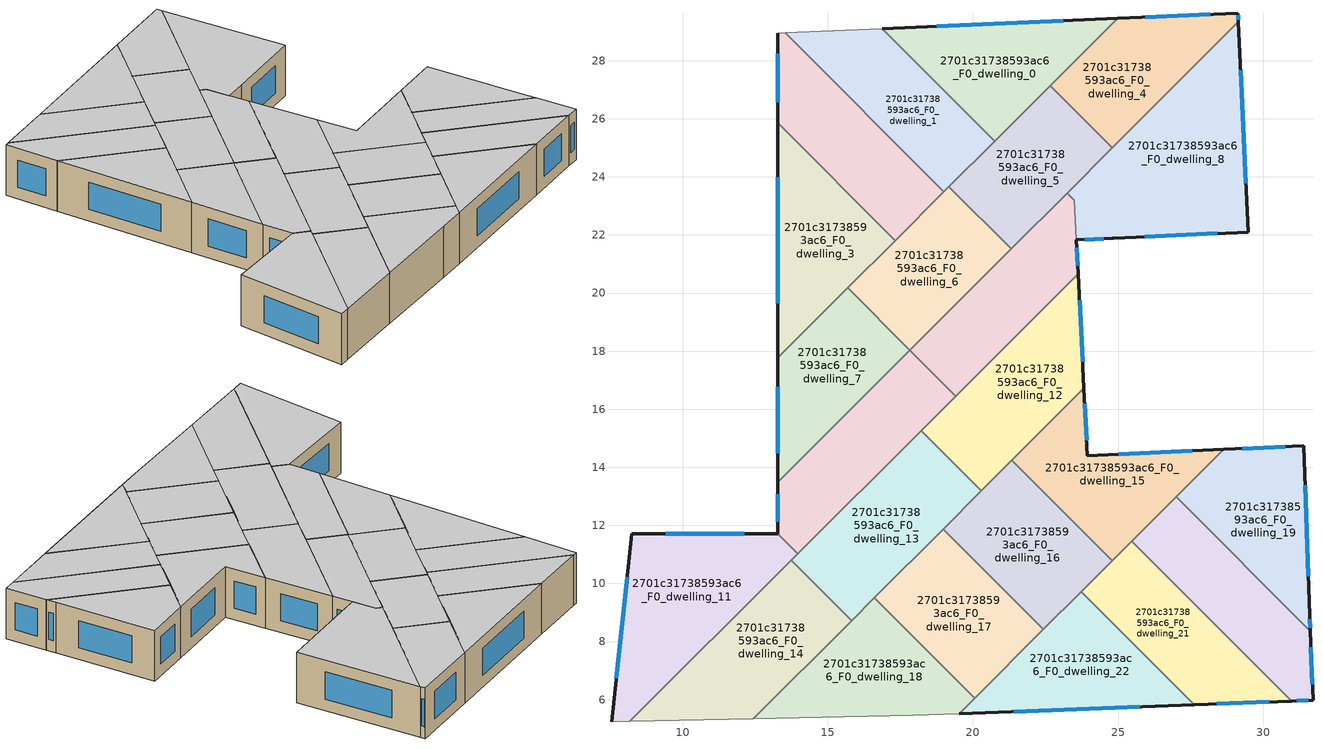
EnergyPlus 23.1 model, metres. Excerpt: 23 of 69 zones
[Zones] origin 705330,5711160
2701c31738593ac6_F0_dwelling_0
 floor ground (EU_floor_Construction): 24.98,29.46 20.75,25.24 16.88,29.11 z0
 wall outside (EU_wall_Construction): 24.98,29.46 16.88,29.11 z0:3
 wall to 2701c31738593ac6_F0_dwelling_1 (EU_wall_Construction): 16.88,29.11 20.75,25.24 z0:3
 wall to 2701c31738593ac6_F0_dwelling_4 (EU_wall_Construction): 22.66,27.14 24.98,29.46 z0:3
 wall to 2701c31738593ac6_F0_dwelling_5 (EU_wall_Construction): 20.75,25.24 22.66,27.14 z0:3
 window (EU_Window_Construction): 23.11,29.38 18.76,29.19 z0.69:2.31
 ceiling to 2701c31738593ac6_F1_dwelling_0 (EU_floor_Construction): 24.98,29.46 16.88,29.11 20.75,25.24 z3
2701c31738593ac6_F0_dwelling_1
 floor ground (EU_floor_Construction): 16.88,29.11 20.75,25.24 19,23.49 13.53,28.96 z0
 wall to 2701c31738593ac6_F0_dwelling_2 (EU_wall_Construction): 13.53,28.96 19,23.49 z0:3
 wall adiabatic (EU_wall_Construction): 16.88,29.11 13.53,28.96 z0:3
 wall to 2701c31738593ac6_F0_dwelling_5 (EU_wall_Construction): 19.17,23.66 20.75,25.24 z0:3
 wall to 2701c31738593ac6_F0_dwelling_6 (EU_wall_Construction): 19,23.49 19.17,23.66 z0:3
 ceiling to 2701c31738593ac6_F1_dwelling_1 (EU_floor_Construction): 20.75,25.24 16.88,29.11 13.53,28.96 19,23.49 z3
2701c31738593ac6_F0_dwelling_10
 floor ground (EU_floor_Construction): 17.82,18.03 19.4,16.45 13.96,11.02 13.28,11.7 13.28,13.49 z0
 wall outside (EU_wall_Construction): 13.28,13.49 13.28,11.7 z0:3
 wall to 2701c31738593ac6_F0_dwelling_9 (EU_wall_Construction): 19.4,16.45 17.82,18.03 z0:3
 wall to 2701c31738593ac6_F0_dwelling_11 (EU_wall_Construction): 13.28,11.7 13.96,11.02 z0:3
 wall to 2701c31738593ac6_F0_dwelling_7 (EU_wall_Construction): 17.82,18.03 13.28,13.49 z0:3
 wall to 2701c31738593ac6_F0_dwelling_13 (EU_wall_Construction): 13.96,11.02 18.22,15.27 z0:3
 wall to 2701c31738593ac6_F0_dwelling_12 (EU_wall_Construction): 18.22,15.27 19.4,16.45 z0:3
 window (EU_Window_Construction): 13.28,13.08 13.28,12.12 z0.69:2.31
 ceiling to 2701c31738593ac6_F1_dwelling_10 (EU_floor_Construction): 19.4,16.45 17.82,18.03 13.28,13.49 13.28,11.7 13.96,11.02 z3
2701c31738593ac6_F0_dwelling_11
 floor ground (EU_floor_Construction): 13.28,11.7 13.96,11.02 8.19,5.25 7.55,5.24 8.26,11.71 z0
 wall outside (EU_wall_Construction): 13.28,11.7 8.26,11.71 7.55,5.24 z0:3
 wall adiabatic (EU_wall_Construction): 7.55,5.24 8.19,5.25 z0:3
 wall to 2701c31738593ac6_F0_dwelling_14 (EU_wall_Construction): 8.19,5.25 13.74,10.8 z0:3
 wall to 2701c31738593ac6_F0_dwelling_13 (EU_wall_Construction): 13.74,10.8 13.96,11.02 z0:3
 window (EU_Window_Construction): 8.09,10.21 7.72,6.73 / 12.12,11.71 9.42,11.71 z0.69:2.31
 ceiling to 2701c31738593ac6_F1_dwelling_11 (EU_floor_Construction): 8.19,5.25 13.96,11.02 13.28,11.7 8.26,11.71 7.55,5.24 z3
2701c31738593ac6_F0_dwelling_12
 floor ground (EU_floor_Construction): 23.62,20.67 23.82,16.72 20.29,13.19 18.21,15.27 z0
 wall outside (EU_wall_Construction): 23.82,16.72 23.62,20.67 z0:3
 wall to 2701c31738593ac6_F0_dwelling_13 (EU_wall_Construction): 18.21,15.27 20.29,13.19 z0:3
 wall to 2701c31738593ac6_F0_dwelling_15 (EU_wall_Construction): 21.34,14.24 23.82,16.72 z0:3
 wall to 2701c31738593ac6_F0_dwelling_9 (EU_wall_Construction): 23.62,20.67 19.4,16.45 z0:3
 wall to 2701c31738593ac6_F0_dwelling_16 (EU_wall_Construction): 20.29,13.19 21.34,14.24 z0:3
 window (EU_Window_Construction): 23.78,17.64 23.67,19.76 z0.69:2.31
 ceiling to 2701c31738593ac6_F1_dwelling_12 (EU_floor_Construction): 23.82,16.72 23.62,20.67 18.21,15.27 20.29,13.19 z3
2701c31738593ac6_F0_dwelling_13
 floor ground (EU_floor_Construction): 18.21,15.27 20.29,13.19 15.82,8.72 13.74,10.8 z0
 wall to 2701c31738593ac6_F0_dwelling_14 (EU_wall_Construction): 13.74,10.8 15.82,8.72 z0:3
 wall to 2701c31738593ac6_F0_dwelling_17 (EU_wall_Construction): 16.61,9.51 18.97,11.88 z0:3
 wall to 2701c31738593ac6_F0_dwelling_16 (EU_wall_Construction): 18.97,11.88 20.29,13.19 z0:3
 wall to 2701c31738593ac6_F0_dwelling_18 (EU_wall_Construction): 15.82,8.72 16.61,9.51 z0:3
 ceiling to 2701c31738593ac6_F1_dwelling_13 (EU_floor_Construction): 20.29,13.19 18.21,15.27 13.74,10.8 15.82,8.72 z3
2701c31738593ac6_F0_dwelling_14
 floor ground (EU_floor_Construction): 13.74,10.8 15.82,8.72 12.43,5.34 8.19,5.25 z0
 wall adiabatic (EU_wall_Construction): 8.19,5.25 12.43,5.34 z0:3
 wall to 2701c31738593ac6_F0_dwelling_18 (EU_wall_Construction): 12.43,5.34 15.82,8.72 z0:3
 ceiling to 2701c31738593ac6_F1_dwelling_14 (EU_floor_Construction): 12.43,5.34 15.82,8.72 13.74,10.8 8.19,5.25 z3
2701c31738593ac6_F0_dwelling_15
 floor ground (EU_floor_Construction): 28.63,14.61 24.8,10.78 21.34,14.24 23.82,16.72 23.94,14.4 z0
 wall outside (EU_wall_Construction): 28.63,14.61 23.94,14.4 23.82,16.72 z0:3
 wall to 2701c31738593ac6_F0_dwelling_16 (EU_wall_Construction): 21.34,14.24 24.8,10.78 z0:3
 wall to 2701c31738593ac6_F0_dwelling_19 (EU_wall_Construction): 27,12.99 28.63,14.61 z0:3
 wall to 2701c31738593ac6_F0_dwelling_20 (EU_wall_Construction): 25.47,11.46 27,12.99 z0:3
 wall to 2701c31738593ac6_F0_dwelling_21 (EU_wall_Construction): 24.8,10.78 25.47,11.46 z0:3
 window (EU_Window_Construction): 23.91,14.93 23.85,16.18 / 27.54,14.56 25.03,14.45 z0.69:2.31
 ceiling to 2701c31738593ac6_F1_dwelling_15 (EU_floor_Construction): 28.63,14.61 23.94,14.4 23.82,16.72 21.34,14.24 24.8,10.78 z3
2701c31738593ac6_F0_dwelling_16
 floor ground (EU_floor_Construction): 21.34,14.24 24.8,10.78 22.43,8.42 18.97,11.88 z0
 wall to 2701c31738593ac6_F0_dwelling_17 (EU_wall_Construction): 18.97,11.88 22.43,8.42 z0:3
 wall to 2701c31738593ac6_F0_dwelling_22 (EU_wall_Construction): 22.43,8.42 23.73,9.72 z0:3
 wall to 2701c31738593ac6_F0_dwelling_21 (EU_wall_Construction): 23.73,9.72 24.8,10.78 z0:3
 ceiling to 2701c31738593ac6_F1_dwelling_16 (EU_floor_Construction): 24.8,10.78 21.34,14.24 18.97,11.88 22.43,8.42 z3
2701c31738593ac6_F0_dwelling_17
 floor ground (EU_floor_Construction): 18.97,11.88 22.43,8.42 20.06,6.05 16.61,9.51 z0
 wall to 2701c31738593ac6_F0_dwelling_18 (EU_wall_Construction): 16.61,9.51 20.06,6.05 z0:3
 wall to 2701c31738593ac6_F0_dwelling_22 (EU_wall_Construction): 20.06,6.05 22.43,8.42 z0:3
 ceiling to 2701c31738593ac6_F1_dwelling_17 (EU_floor_Construction): 22.43,8.42 18.97,11.88 16.61,9.51 20.06,6.05 z3
2701c31738593ac6_F0_dwelling_18
 floor ground (EU_floor_Construction): 16.61,9.51 20.06,6.05 19.52,5.52 17.93,5.46 12.43,5.34 z0
 wall adiabatic (EU_wall_Construction): 12.43,5.34 17.93,5.46 19.52,5.52 z0:3
 wall to 2701c31738593ac6_F0_dwelling_22 (EU_wall_Construction): 19.52,5.52 20.06,6.05 z0:3
 ceiling to 2701c31738593ac6_F1_dwelling_18 (EU_floor_Construction): 19.52,5.52 20.06,6.05 16.61,9.51 12.43,5.34 17.93,5.46 z3
2701c31738593ac6_F0_dwelling_19
 floor ground (EU_floor_Construction): 31.39,14.74 31.6,8.89 31.62,8.36 27,12.99 28.63,14.61 z0
 wall outside (EU_wall_Construction): 31.62,8.36 31.6,8.89 31.39,14.74 28.63,14.61 z0:3
 wall to 2701c31738593ac6_F0_dwelling_20 (EU_wall_Construction): 27,12.99 31.62,8.36 z0:3
 window (EU_Window_Construction): 30.75,14.71 29.27,14.64 / 31.55,10.25 31.44,13.39 / 31.61,8.48 31.6,8.77 z0.69:2.31
 ceiling to 2701c31738593ac6_F1_dwelling_19 (EU_floor_Construction): 31.62,8.36 31.6,8.89 31.39,14.74 28.63,14.61 27,12.99 z3
2701c31738593ac6_F0_dwelling_2
 floor ground (EU_floor_Construction): 13.53,28.96 19,23.49 17.32,21.81 13.28,25.86 13.28,28.95 z0
 wall outside (EU_wall_Construction): 13.28,28.95 13.28,25.86 z0:3
 wall to 2701c31738593ac6_F0_dwelling_3 (EU_wall_Construction): 13.28,25.86 17.32,21.81 z0:3
 wall adiabatic (EU_wall_Construction): 13.53,28.96 13.28,28.95 z0:3
 wall to 2701c31738593ac6_F0_dwelling_6 (EU_wall_Construction): 17.32,21.81 19,23.49 z0:3
 window (EU_Window_Construction): 13.28,28.24 13.28,26.57 z0.69:2.31
 ceiling to 2701c31738593ac6_F1_dwelling_2 (EU_floor_Construction): 19,23.49 13.53,28.96 13.28,28.95 13.28,25.86 17.32,21.81 z3
2701c31738593ac6_F0_dwelling_20
 floor ground (EU_floor_Construction): 31.62,8.36 31.71,5.98 30.97,5.95 25.47,11.46 27,12.99 z0
 wall outside (EU_wall_Construction): 30.97,5.95 31.71,5.98 31.62,8.36 z0:3
 wall to 2701c31738593ac6_F0_dwelling_21 (EU_wall_Construction): 25.47,11.46 30.97,5.95 z0:3
 window (EU_Window_Construction): 31.69,6.53 31.64,7.81 / 31.14,5.96 31.54,5.97 z0.69:2.31
 ceiling to 2701c31738593ac6_F1_dwelling_20 (EU_floor_Construction): 31.71,5.98 31.62,8.36 27,12.99 25.47,11.46 30.97,5.95 z3
2701c31738593ac6_F0_dwelling_21
 floor ground (EU_floor_Construction): 25.47,11.46 30.97,5.95 27.62,5.82 23.73,9.72 z0
 wall outside (EU_wall_Construction): 27.62,5.82 30.97,5.95 z0:3
 wall to 2701c31738593ac6_F0_dwelling_22 (EU_wall_Construction): 23.73,9.72 27.62,5.82 z0:3
 window (EU_Window_Construction): 28.39,5.85 30.19,5.92 z0.69:2.31
 ceiling to 2701c31738593ac6_F1_dwelling_21 (EU_floor_Construction): 30.97,5.95 25.47,11.46 23.73,9.72 27.62,5.82 z3
2701c31738593ac6_F0_dwelling_22
 floor ground (EU_floor_Construction): 23.73,9.72 27.62,5.82 19.52,5.52 z0
 wall outside (EU_wall_Construction): 19.52,5.52 27.62,5.82 z0:3
 window (EU_Window_Construction): 21.4,5.59 25.74,5.75 z0.69:2.31
 ceiling to 2701c31738593ac6_F1_dwelling_22 (EU_floor_Construction): 27.62,5.82 23.73,9.72 19.52,5.52 z3
2701c31738593ac6_F0_dwelling_3
 floor ground (EU_floor_Construction): 13.28,25.86 17.32,21.81 13.28,17.77 z0
 wall outside (EU_wall_Construction): 13.28,25.86 13.28,17.77 z0:3
 wall to 2701c31738593ac6_F0_dwelling_7 (EU_wall_Construction): 13.28,17.77 15.69,20.18 z0:3
 wall to 2701c31738593ac6_F0_dwelling_6 (EU_wall_Construction): 15.69,20.18 17.32,21.81 z0:3
 window (EU_Window_Construction): 13.28,23.99 13.28,19.64 z0.69:2.31
 ceiling to 2701c31738593ac6_F1_dwelling_3 (EU_floor_Construction): 17.32,21.81 13.28,25.86 13.28,17.77 z3
2701c31738593ac6_F0_dwelling_4
 floor ground (EU_floor_Construction): 29.13,29.64 29.14,29.34 24.79,25 22.66,27.14 24.98,29.46 z0
 wall outside (EU_wall_Construction): 29.14,29.34 29.13,29.64 24.98,29.46 z0:3
 wall to 2701c31738593ac6_F0_dwelling_5 (EU_wall_Construction): 22.66,27.14 24.79,25 z0:3
 wall to 2701c31738593ac6_F0_dwelling_8 (EU_wall_Construction): 24.79,25 29.14,29.34 z0:3
 window (EU_Window_Construction): 28.17,29.6 25.94,29.5 / 29.14,29.41 29.13,29.57 z0.69:2.31
 ceiling to 2701c31738593ac6_F1_dwelling_4 (EU_floor_Construction): 29.14,29.34 29.13,29.64 24.98,29.46 22.66,27.14 24.79,25 z3
2701c31738593ac6_F0_dwelling_5
 floor ground (EU_floor_Construction): 22.66,27.14 24.79,25 21.31,21.52 19.17,23.66 z0
 wall to 2701c31738593ac6_F0_dwelling_6 (EU_wall_Construction): 19.17,23.66 21.31,21.52 z0:3
 wall to 2701c31738593ac6_F0_dwelling_9 (EU_wall_Construction): 21.31,21.52 23.24,23.44 z0:3
 wall to 2701c31738593ac6_F0_dwelling_8 (EU_wall_Construction): 23.24,23.44 24.79,25 z0:3
 ceiling to 2701c31738593ac6_F1_dwelling_5 (EU_floor_Construction): 24.79,25 22.66,27.14 19.17,23.66 21.31,21.52 z3
2701c31738593ac6_F0_dwelling_6
 floor ground (EU_floor_Construction): 19.17,23.66 21.31,21.52 17.83,18.04 15.69,20.18 z0
 wall to 2701c31738593ac6_F0_dwelling_7 (EU_wall_Construction): 15.69,20.18 17.83,18.04 z0:3
 wall to 2701c31738593ac6_F0_dwelling_9 (EU_wall_Construction): 17.83,18.04 21.31,21.52 z0:3
 ceiling to 2701c31738593ac6_F1_dwelling_6 (EU_floor_Construction): 21.31,21.52 19.17,23.66 15.69,20.18 17.83,18.04 z3
2701c31738593ac6_F0_dwelling_7
 floor ground (EU_floor_Construction): 15.69,20.18 17.83,18.04 13.28,13.49 13.28,17.77 z0
 wall outside (EU_wall_Construction): 13.28,17.77 13.28,13.49 z0:3
 wall to 2701c31738593ac6_F0_dwelling_9 (EU_wall_Construction): 17.82,18.03 17.83,18.04 z0:3
 window (EU_Window_Construction): 13.28,16.78 13.28,14.48 z0.69:2.31
 ceiling to 2701c31738593ac6_F1_dwelling_7 (EU_floor_Construction): 17.83,18.04 15.69,20.18 13.28,17.77 13.28,13.49 z3
2701c31738593ac6_F0_dwelling_8
 floor ground (EU_floor_Construction): 29.14,29.34 29.48,22.1 24.84,21.89 24.8,21.89 23.56,21.83 23.5,23.19 23.24,23.44 z0
 wall outside (EU_wall_Construction): 23.56,21.83 24.8,21.89 24.84,21.89 29.48,22.1 29.14,29.34 z0:3
 wall to 2701c31738593ac6_F0_dwelling_9 (EU_wall_Construction): 23.24,23.44 23.5,23.19 23.56,21.83 z0:3
 window (EU_Window_Construction): 29.4,23.78 29.22,27.66 / 25.92,21.94 28.41,22.05 / 23.85,21.84 24.51,21.87 z0.69:2.31
 ceiling to 2701c31738593ac6_F1_dwelling_8 (EU_floor_Construction): 29.48,22.1 29.14,29.34 23.24,23.44 23.5,23.19 23.56,21.83 24.8,21.89 24.84,21.89 z3
2701c31738593ac6_F0_dwelling_9
 floor ground (EU_floor_Construction): 23.5,23.19 23.62,20.67 19.4,16.45 17.82,18.03 23.24,23.44 z0
 wall outside (EU_wall_Construction): 23.62,20.67 23.57,21.83 z0:3
 window (EU_Window_Construction): 23.61,20.94 23.58,21.56 z0.69:2.31
 ceiling to 2701c31738593ac6_F1_dwelling_9 (EU_floor_Construction): 23.62,20.67 23.5,23.19 23.24,23.44 17.82,18.03 19.4,16.45 z3
[Building]
EU S2 Campaign: North Axis=0; Terrain=City; Solar Distribution=FullExterior
[Site:Location]
London: Latitude=51.5; Longitude=-0.5; Time Zone=0; Elevation=25
[SizingPeriod:WeatherFileDays]
AnnualSizingPeriod: Begin Month=1; Begin Day of Month=1; End Month=12; End Day of Month=31; Day of Week for Start Day=Monday; Use Weather File Daylight Saving Period=No; Use Weather File Rain and Snow Indicators=No
[MATERIAL]
EU_InternalMass_Material: Roughness=MediumRough; Thickness=0.1; Conductivity=1; Density=1800; Specific Heat=900; Thermal Absorptance=0.9; Solar Absorptance=0.7; Visible Absorptance=0.7
[MATERIAL:NOMASS] Roughness=MediumRough; Thermal Absorptance=0.9; Solar Absorptance=0.7; Visible Absorptance=0.7
Name | Thermal Resistance
EU_wall_NoMass | 0.635353
EU_floor_NoMass | 1.96382
[WINDOWMATERIAL:SIMPLEGLAZINGSYSTEM]
EU_Window_SimpleGlazing: UFactor=2.96269; Solar Heat Gain Coefficient=0.76; Visible Transmittance=0.76
[CONSTRUCTION]
EU_wall_Construction: EU_wall_NoMass
EU_floor_Construction: EU_floor_NoMass
EU_InternalMass_Construction: EU_InternalMass_Material
EU_Window_Construction: EU_Window_SimpleGlazing
[ZONE] Type=1; Multiplier=1; Ceiling Height=autocalculate; Floor Area=autocalculate; Part of Total Floor Area=Yes
Name | Volume
2701c31738593ac6_F0_dwelling_0 | 49.0708
2701c31738593ac6_F0_dwelling_1 | 49.0811
2701c31738593ac6_F0_dwelling_10 | 49.0723
2701c31738593ac6_F0_dwelling_11 | 66.7222
2701c31738593ac6_F0_dwelling_12 | 55.6655
2701c31738593ac6_F0_dwelling_13 | 55.6626
2701c31738593ac6_F0_dwelling_14 | 55.6619
2701c31738593ac6_F0_dwelling_15 | 49.0605
2701c31738593ac6_F0_dwelling_16 | 49.0649
2701c31738593ac6_F0_dwelling_17; 2701c31738593ac6_F0_dwelling_18 | 49.0547
2701c31738593ac6_F0_dwelling_19 | 49.0833
2701c31738593ac6_F0_dwelling_2 | 49.0759
2701c31738593ac6_F0_dwelling_20 | 49.0752
2701c31738593ac6_F0_dwelling_21 | 49.0715
2701c31738593ac6_F0_dwelling_22 | 49.0737
2701c31738593ac6_F0_dwelling_3 | 49.0745
2701c31738593ac6_F0_dwelling_4 | 44.6689
2701c31738593ac6_F0_dwelling_5; 2701c31738593ac6_F0_dwelling_7 | 44.6726
2701c31738593ac6_F0_dwelling_6 | 44.6719
2701c31738593ac6_F0_dwelling_8 | 81.0154
2701c31738593ac6_F0_dwelling_9 | 46.5659
[INTERNALMASS] Construction=EU_InternalMass_Construction
Name | Zone or ZoneList | Surface Area
2701c31738593ac6_F0_dwelling_0_EU_InternalMass | 2701c31738593ac6_F0_dwelling_0 | 16.3571
2701c31738593ac6_F0_dwelling_1_EU_InternalMass | 2701c31738593ac6_F0_dwelling_1 | 16.3605
2701c31738593ac6_F0_dwelling_2_EU_InternalMass | 2701c31738593ac6_F0_dwelling_2 | 16.3587
2701c31738593ac6_F0_dwelling_3_EU_InternalMass | 2701c31738593ac6_F0_dwelling_3 | 16.358
2701c31738593ac6_F0_dwelling_4_EU_InternalMass | 2701c31738593ac6_F0_dwelling_4 | 14.8899
2701c31738593ac6_F0_dwelling_5_EU_InternalMass | 2701c31738593ac6_F0_dwelling_5 | 14.8909
2701c31738593ac6_F0_dwelling_6_EU_InternalMass | 2701c31738593ac6_F0_dwelling_6 | 14.8909
2701c31738593ac6_F0_dwelling_7_EU_InternalMass | 2701c31738593ac6_F0_dwelling_7 | 14.8908
2701c31738593ac6_F0_dwelling_8_EU_InternalMass | 2701c31738593ac6_F0_dwelling_8 | 27.0066
2701c31738593ac6_F0_dwelling_9_EU_InternalMass | 2701c31738593ac6_F0_dwelling_9 | 15.5216
2701c31738593ac6_F0_dwelling_10_EU_InternalMass | 2701c31738593ac6_F0_dwelling_10 | 16.3558
2701c31738593ac6_F0_dwelling_11_EU_InternalMass | 2701c31738593ac6_F0_dwelling_11 | 22.2414
2701c31738593ac6_F0_dwelling_12_EU_InternalMass | 2701c31738593ac6_F0_dwelling_12 | 18.555
2701c31738593ac6_F0_dwelling_13_EU_InternalMass | 2701c31738593ac6_F0_dwelling_13 | 18.5541
2701c31738593ac6_F0_dwelling_14_EU_InternalMass | 2701c31738593ac6_F0_dwelling_14 | 18.5541
2701c31738593ac6_F0_dwelling_15_EU_InternalMass | 2701c31738593ac6_F0_dwelling_15 | 16.3535
2701c31738593ac6_F0_dwelling_16_EU_InternalMass | 2701c31738593ac6_F0_dwelling_16 | 16.3549
2701c31738593ac6_F0_dwelling_17_EU_InternalMass | 2701c31738593ac6_F0_dwelling_17 | 16.3514
2701c31738593ac6_F0_dwelling_18_EU_InternalMass | 2701c31738593ac6_F0_dwelling_18 | 16.3516
2701c31738593ac6_F0_dwelling_19_EU_InternalMass | 2701c31738593ac6_F0_dwelling_19 | 16.3613
2701c31738593ac6_F0_dwelling_20_EU_InternalMass | 2701c31738593ac6_F0_dwelling_20 | 16.3584
2701c31738593ac6_F0_dwelling_21_EU_InternalMass | 2701c31738593ac6_F0_dwelling_21 | 16.357
2701c31738593ac6_F0_dwelling_22_EU_InternalMass | 2701c31738593ac6_F0_dwelling_22 | 16.3581
[OTHEREQUIPMENT] Fuel Type=Electricity; Design Level Calculation Method=Watts/Area; Power per Zone Floor Area=1; Fraction Latent=0; Fraction Radiant=0; Fraction Lost=0; Carbon Dioxide Generation Rate=0; EndUse Subcategory=EU_Step8_InternalGains
Name | Zone or ZoneList or Space or SpaceList | Schedule
EU_Step8_InternalGain_2701c31738593ac6_F0_dwelling_0_f000 | 2701c31738593ac6_F0_dwelling_0 | EU_Step8_GainSchedule_2701c31738593ac6_F0_dwelling_0_f000
EU_Step8_InternalGain_2701c31738593ac6_F0_dwelling_1_f000 | 2701c31738593ac6_F0_dwelling_1 | EU_Step8_GainSchedule_2701c31738593ac6_F0_dwelling_1_f000
EU_Step8_InternalGain_2701c31738593ac6_F0_dwelling_2_f000 | 2701c31738593ac6_F0_dwelling_2 | EU_Step8_GainSchedule_2701c31738593ac6_F0_dwelling_2_f000
EU_Step8_InternalGain_2701c31738593ac6_F0_dwelling_3_f000 | 2701c31738593ac6_F0_dwelling_3 | EU_Step8_GainSchedule_2701c31738593ac6_F0_dwelling_3_f000
EU_Step8_InternalGain_2701c31738593ac6_F0_dwelling_4_f000 | 2701c31738593ac6_F0_dwelling_4 | EU_Step8_GainSchedule_2701c31738593ac6_F0_dwelling_4_f000
EU_Step8_InternalGain_2701c31738593ac6_F0_dwelling_5_f000 | 2701c31738593ac6_F0_dwelling_5 | EU_Step8_GainSchedule_2701c31738593ac6_F0_dwelling_5_f000
EU_Step8_InternalGain_2701c31738593ac6_F0_dwelling_6_f000 | 2701c31738593ac6_F0_dwelling_6 | EU_Step8_GainSchedule_2701c31738593ac6_F0_dwelling_6_f000
EU_Step8_InternalGain_2701c31738593ac6_F0_dwelling_7_f000 | 2701c31738593ac6_F0_dwelling_7 | EU_Step8_GainSchedule_2701c31738593ac6_F0_dwelling_7_f000
EU_Step8_InternalGain_2701c31738593ac6_F0_dwelling_8_f000 | 2701c31738593ac6_F0_dwelling_8 | EU_Step8_GainSchedule_2701c31738593ac6_F0_dwelling_8_f000
EU_Step8_InternalGain_2701c31738593ac6_F0_dwelling_9_f000 | 2701c31738593ac6_F0_dwelling_9 | EU_Step8_GainSchedule_2701c31738593ac6_F0_dwelling_9_f000
EU_Step8_InternalGain_2701c31738593ac6_F0_dwelling_10_f000 | 2701c31738593ac6_F0_dwelling_10 | EU_Step8_GainSchedule_2701c31738593ac6_F0_dwelling_10_f000
EU_Step8_InternalGain_2701c31738593ac6_F0_dwelling_11_f000 | 2701c31738593ac6_F0_dwelling_11 | EU_Step8_GainSchedule_2701c31738593ac6_F0_dwelling_11_f000
EU_Step8_InternalGain_2701c31738593ac6_F0_dwelling_12_f000 | 2701c31738593ac6_F0_dwelling_12 | EU_Step8_GainSchedule_2701c31738593ac6_F0_dwelling_12_f000
EU_Step8_InternalGain_2701c31738593ac6_F0_dwelling_13_f000 | 2701c31738593ac6_F0_dwelling_13 | EU_Step8_GainSchedule_2701c31738593ac6_F0_dwelling_13_f000
EU_Step8_InternalGain_2701c31738593ac6_F0_dwelling_14_f000 | 2701c31738593ac6_F0_dwelling_14 | EU_Step8_GainSchedule_2701c31738593ac6_F0_dwelling_14_f000
EU_Step8_InternalGain_2701c31738593ac6_F0_dwelling_15_f000 | 2701c31738593ac6_F0_dwelling_15 | EU_Step8_GainSchedule_2701c31738593ac6_F0_dwelling_15_f000
EU_Step8_InternalGain_2701c31738593ac6_F0_dwelling_16_f000 | 2701c31738593ac6_F0_dwelling_16 | EU_Step8_GainSchedule_2701c31738593ac6_F0_dwelling_16_f000
EU_Step8_InternalGain_2701c31738593ac6_F0_dwelling_17_f000 | 2701c31738593ac6_F0_dwelling_17 | EU_Step8_GainSchedule_2701c31738593ac6_F0_dwelling_17_f000
EU_Step8_InternalGain_2701c31738593ac6_F0_dwelling_18_f000 | 2701c31738593ac6_F0_dwelling_18 | EU_Step8_GainSchedule_2701c31738593ac6_F0_dwelling_18_f000
EU_Step8_InternalGain_2701c31738593ac6_F0_dwelling_19_f000 | 2701c31738593ac6_F0_dwelling_19 | EU_Step8_GainSchedule_2701c31738593ac6_F0_dwelling_19_f000
EU_Step8_InternalGain_2701c31738593ac6_F0_dwelling_20_f000 | 2701c31738593ac6_F0_dwelling_20 | EU_Step8_GainSchedule_2701c31738593ac6_F0_dwelling_20_f000
EU_Step8_InternalGain_2701c31738593ac6_F0_dwelling_21_f000 | 2701c31738593ac6_F0_dwelling_21 | EU_Step8_GainSchedule_2701c31738593ac6_F0_dwelling_21_f000
EU_Step8_InternalGain_2701c31738593ac6_F0_dwelling_22_f000 | 2701c31738593ac6_F0_dwelling_22 | EU_Step8_GainSchedule_2701c31738593ac6_F0_dwelling_22_f000
[ZONEVENTILATION:DESIGNFLOWRATE] Schedule=EU_AlwaysOn; Design Flow Rate Calculation Method=AirChanges/Hour; Air Changes per Hour=0.555504; Ventilation Type=Natural; Fan Pressure Rise=0; Fan Total Efficiency=1; Constant Term Coefficient=1; Temperature Term Coefficient=0; Velocity Term Coefficient=0; Velocity Squared Term Coefficient=0; Minimum Indoor Temperature=-100; Maximum Indoor Temperature=100; Delta Temperature=-100; Minimum Outdoor Temperature=-100; Maximum Outdoor Temperature=100; Maximum Wind Speed=40
Name | Zone or ZoneList or Space or SpaceList
EU_ConstantAir_2701c31738593ac6_F0_dwelling_0 | 2701c31738593ac6_F0_dwelling_0
EU_ConstantAir_2701c31738593ac6_F0_dwelling_1 | 2701c31738593ac6_F0_dwelling_1
EU_ConstantAir_2701c31738593ac6_F0_dwelling_2 | 2701c31738593ac6_F0_dwelling_2
EU_ConstantAir_2701c31738593ac6_F0_dwelling_3 | 2701c31738593ac6_F0_dwelling_3
EU_ConstantAir_2701c31738593ac6_F0_dwelling_4 | 2701c31738593ac6_F0_dwelling_4
EU_ConstantAir_2701c31738593ac6_F0_dwelling_5 | 2701c31738593ac6_F0_dwelling_5
EU_ConstantAir_2701c31738593ac6_F0_dwelling_6 | 2701c31738593ac6_F0_dwelling_6
EU_ConstantAir_2701c31738593ac6_F0_dwelling_7 | 2701c31738593ac6_F0_dwelling_7
EU_ConstantAir_2701c31738593ac6_F0_dwelling_8 | 2701c31738593ac6_F0_dwelling_8
EU_ConstantAir_2701c31738593ac6_F0_dwelling_9 | 2701c31738593ac6_F0_dwelling_9
EU_ConstantAir_2701c31738593ac6_F0_dwelling_10 | 2701c31738593ac6_F0_dwelling_10
EU_ConstantAir_2701c31738593ac6_F0_dwelling_11 | 2701c31738593ac6_F0_dwelling_11
EU_ConstantAir_2701c31738593ac6_F0_dwelling_12 | 2701c31738593ac6_F0_dwelling_12
EU_ConstantAir_2701c31738593ac6_F0_dwelling_13 | 2701c31738593ac6_F0_dwelling_13
EU_ConstantAir_2701c31738593ac6_F0_dwelling_14 | 2701c31738593ac6_F0_dwelling_14
EU_ConstantAir_2701c31738593ac6_F0_dwelling_15 | 2701c31738593ac6_F0_dwelling_15
EU_ConstantAir_2701c31738593ac6_F0_dwelling_16 | 2701c31738593ac6_F0_dwelling_16
EU_ConstantAir_2701c31738593ac6_F0_dwelling_17 | 2701c31738593ac6_F0_dwelling_17
EU_ConstantAir_2701c31738593ac6_F0_dwelling_18 | 2701c31738593ac6_F0_dwelling_18
EU_ConstantAir_2701c31738593ac6_F0_dwelling_19 | 2701c31738593ac6_F0_dwelling_19
EU_ConstantAir_2701c31738593ac6_F0_dwelling_20 | 2701c31738593ac6_F0_dwelling_20
EU_ConstantAir_2701c31738593ac6_F0_dwelling_21 | 2701c31738593ac6_F0_dwelling_21
EU_ConstantAir_2701c31738593ac6_F0_dwelling_22 | 2701c31738593ac6_F0_dwelling_22
[HVACTEMPLATE:THERMOSTAT] Constant Heating Setpoint=20; Constant Cooling Setpoint=50
EU_HeatOnly_2701c31738593ac6_F0_dwelling_0; EU_HeatOnly_2701c31738593ac6_F0_dwelling_1; EU_HeatOnly_2701c31738593ac6_F0_dwelling_2; EU_HeatOnly_2701c31738593ac6_F0_dwelling_3; EU_HeatOnly_2701c31738593ac6_F0_dwelling_4; EU_HeatOnly_2701c31738593ac6_F0_dwelling_5; EU_HeatOnly_2701c31738593ac6_F0_dwelling_6; EU_HeatOnly_2701c31738593ac6_F0_dwelling_7; EU_HeatOnly_2701c31738593ac6_F0_dwelling_8; EU_HeatOnly_2701c31738593ac6_F0_dwelling_9; EU_HeatOnly_2701c31738593ac6_F0_dwelling_10; EU_HeatOnly_2701c31738593ac6_F0_dwelling_11; EU_HeatOnly_2701c31738593ac6_F0_dwelling_12; EU_HeatOnly_2701c31738593ac6_F0_dwelling_13; EU_HeatOnly_2701c31738593ac6_F0_dwelling_14; EU_HeatOnly_2701c31738593ac6_F0_dwelling_15; EU_HeatOnly_2701c31738593ac6_F0_dwelling_16; EU_HeatOnly_2701c31738593ac6_F0_dwelling_17; EU_HeatOnly_2701c31738593ac6_F0_dwelling_18; EU_HeatOnly_2701c31738593ac6_F0_dwelling_19; EU_HeatOnly_2701c31738593ac6_F0_dwelling_20; EU_HeatOnly_2701c31738593ac6_F0_dwelling_21; EU_HeatOnly_2701c31738593ac6_F0_dwelling_22; EU_HeatOnly_2701c31738593ac6_F1_dwelling_0; EU_HeatOnly_2701c31738593ac6_F1_dwelling_1; EU_HeatOnly_2701c31738593ac6_F1_dwelling_2; EU_HeatOnly_2701c31738593ac6_F1_dwelling_3; EU_HeatOnly_2701c31738593ac6_F1_dwelling_4; EU_HeatOnly_2701c31738593ac6_F1_dwelling_5; EU_HeatOnly_2701c31738593ac6_F1_dwelling_6; EU_HeatOnly_2701c31738593ac6_F1_dwelling_7; EU_HeatOnly_2701c31738593ac6_F1_dwelling_8; EU_HeatOnly_2701c31738593ac6_F1_dwelling_9; EU_HeatOnly_2701c31738593ac6_F1_dwelling_10; EU_HeatOnly_2701c31738593ac6_F1_dwelling_11; EU_HeatOnly_2701c31738593ac6_F1_dwelling_12; EU_HeatOnly_2701c31738593ac6_F1_dwelling_13; EU_HeatOnly_2701c31738593ac6_F1_dwelling_14; EU_HeatOnly_2701c31738593ac6_F1_dwelling_15; EU_HeatOnly_2701c31738593ac6_F1_dwelling_16; EU_HeatOnly_2701c31738593ac6_F1_dwelling_17; EU_HeatOnly_2701c31738593ac6_F1_dwelling_18; EU_HeatOnly_2701c31738593ac6_F1_dwelling_19; EU_HeatOnly_2701c31738593ac6_F1_dwelling_20; EU_HeatOnly_2701c31738593ac6_F1_dwelling_21; EU_HeatOnly_2701c31738593ac6_F1_dwelling_22; EU_HeatOnly_2701c31738593ac6_F2_dwelling_0; EU_HeatOnly_2701c31738593ac6_F2_dwelling_1; EU_HeatOnly_2701c31738593ac6_F2_dwelling_2; EU_HeatOnly_2701c31738593ac6_F2_dwelling_3; EU_HeatOnly_2701c31738593ac6_F2_dwelling_4; EU_HeatOnly_2701c31738593ac6_F2_dwelling_5; EU_HeatOnly_2701c31738593ac6_F2_dwelling_6; EU_HeatOnly_2701c31738593ac6_F2_dwelling_7; EU_HeatOnly_2701c31738593ac6_F2_dwelling_8; EU_HeatOnly_2701c31738593ac6_F2_dwelling_9; EU_HeatOnly_2701c31738593ac6_F2_dwelling_10; EU_HeatOnly_2701c31738593ac6_F2_dwelling_11; EU_HeatOnly_2701c31738593ac6_F2_dwelling_12; EU_HeatOnly_2701c31738593ac6_F2_dwelling_13; EU_HeatOnly_2701c31738593ac6_F2_dwelling_14; EU_HeatOnly_2701c31738593ac6_F2_dwelling_15; EU_HeatOnly_2701c31738593ac6_F2_dwelling_16; EU_HeatOnly_2701c31738593ac6_F2_dwelling_17; EU_HeatOnly_2701c31738593ac6_F2_dwelling_18; EU_HeatOnly_2701c31738593ac6_F2_dwelling_19; EU_HeatOnly_2701c31738593ac6_F2_dwelling_20; EU_HeatOnly_2701c31738593ac6_F2_dwelling_21; EU_HeatOnly_2701c31738593ac6_F2_dwelling_22
[HVACTEMPLATE:ZONE:IDEALLOADSAIRSYSTEM] System Availability Schedule=EU_AlwaysOn; Maximum Heating Supply Air Temperature=50; Minimum Cooling Supply Air Temperature=13; Maximum Heating Supply Air Humidity Ratio=0.0156; Minimum Cooling Supply Air Humidity Ratio=0.0077; Heating Limit=NoLimit; Cooling Limit=NoLimit; Heating Availability Schedule=EU_AlwaysOn; Cooling Availability Schedule=EU_CoolingOff; Dehumidification Control Type=ConstantSensibleHeatRatio; Cooling Sensible Heat Ratio=0.7; Dehumidification Setpoint=60; Humidification Control Type=None; Humidification Setpoint=30; Outdoor Air Method=None; Outdoor Air Flow Rate per Person=0.00944; Outdoor Air Flow Rate per Zone Floor Area=0; Outdoor Air Flow Rate per Zone=0; Demand Controlled Ventilation Type=None; Outdoor Air Economizer Type=NoEconomizer; Heat Recovery Type=None; Sensible Heat Recovery Effectiveness=0.7; Latent Heat Recovery Effectiveness=0.65
Name | Template Thermostat
2701c31738593ac6_F0_dwelling_0 | EU_HeatOnly_2701c31738593ac6_F0_dwelling_0
2701c31738593ac6_F0_dwelling_1 | EU_HeatOnly_2701c31738593ac6_F0_dwelling_1
2701c31738593ac6_F0_dwelling_2 | EU_HeatOnly_2701c31738593ac6_F0_dwelling_2
2701c31738593ac6_F0_dwelling_3 | EU_HeatOnly_2701c31738593ac6_F0_dwelling_3
2701c31738593ac6_F0_dwelling_4 | EU_HeatOnly_2701c31738593ac6_F0_dwelling_4
2701c31738593ac6_F0_dwelling_5 | EU_HeatOnly_2701c31738593ac6_F0_dwelling_5
2701c31738593ac6_F0_dwelling_6 | EU_HeatOnly_2701c31738593ac6_F0_dwelling_6
2701c31738593ac6_F0_dwelling_7 | EU_HeatOnly_2701c31738593ac6_F0_dwelling_7
2701c31738593ac6_F0_dwelling_8 | EU_HeatOnly_2701c31738593ac6_F0_dwelling_8
2701c31738593ac6_F0_dwelling_9 | EU_HeatOnly_2701c31738593ac6_F0_dwelling_9
2701c31738593ac6_F0_dwelling_10 | EU_HeatOnly_2701c31738593ac6_F0_dwelling_10
2701c31738593ac6_F0_dwelling_11 | EU_HeatOnly_2701c31738593ac6_F0_dwelling_11
2701c31738593ac6_F0_dwelling_12 | EU_HeatOnly_2701c31738593ac6_F0_dwelling_12
2701c31738593ac6_F0_dwelling_13 | EU_HeatOnly_2701c31738593ac6_F0_dwelling_13
2701c31738593ac6_F0_dwelling_14 | EU_HeatOnly_2701c31738593ac6_F0_dwelling_14
2701c31738593ac6_F0_dwelling_15 | EU_HeatOnly_2701c31738593ac6_F0_dwelling_15
2701c31738593ac6_F0_dwelling_16 | EU_HeatOnly_2701c31738593ac6_F0_dwelling_16
2701c31738593ac6_F0_dwelling_17 | EU_HeatOnly_2701c31738593ac6_F0_dwelling_17
2701c31738593ac6_F0_dwelling_18 | EU_HeatOnly_2701c31738593ac6_F0_dwelling_18
2701c31738593ac6_F0_dwelling_19 | EU_HeatOnly_2701c31738593ac6_F0_dwelling_19
2701c31738593ac6_F0_dwelling_20 | EU_HeatOnly_2701c31738593ac6_F0_dwelling_20
2701c31738593ac6_F0_dwelling_21 | EU_HeatOnly_2701c31738593ac6_F0_dwelling_21
2701c31738593ac6_F0_dwelling_22 | EU_HeatOnly_2701c31738593ac6_F0_dwelling_22
[SIZING:ZONE] Zone Cooling Design Supply Air Temperature Input Method=SupplyAirTemperature; Zone Cooling Design Supply Air Temperature=13; Zone Heating Design Supply Air Temperature Input Method=SupplyAirTemperature; Zone Heating Design Supply Air Temperature=50; Zone Cooling Design Supply Air Humidity Ratio=0.008; Zone Heating Design Supply Air Humidity Ratio=0.008; Cooling Design Air Flow Method=DesignDay; Cooling Design Air Flow Rate=0; Cooling Minimum Air Flow per Zone Floor Area=0.000762; Cooling Minimum Air Flow=0; Cooling Minimum Air Flow Fraction=0.2; Heating Design Air Flow Method=DesignDay; Heating Design Air Flow Rate=0; Heating Maximum Air Flow per Zone Floor Area=0.002032; Heating Maximum Air Flow=0.141576; Heating Maximum Air Flow Fraction=0.3; Account for Dedicated Outdoor Air System=No; Dedicated Outdoor Air System Control Strategy=NeutralSupplyAir; Dedicated Outdoor Air Low Setpoint Temperature for Design=autosize; Dedicated Outdoor Air High Setpoint Temperature for Design=autosize; Zone Load Sizing Method=Sensible Load Only No Latent Load; Zone Latent Cooling Design Supply Air Humidity Ratio Input Method=HumidityRatioDifference; Zone Cooling Design Supply Air Humidity Ratio Difference=0.005; Zone Latent Heating Design Supply Air Humidity Ratio Input Method=HumidityRatioDifference; Zone Humidification Design Supply Air Humidity Ratio Difference=0.005
2701c31738593ac6_F0_dwelling_0; 2701c31738593ac6_F0_dwelling_1; 2701c31738593ac6_F0_dwelling_2; 2701c31738593ac6_F0_dwelling_3; 2701c31738593ac6_F0_dwelling_4; 2701c31738593ac6_F0_dwelling_5; 2701c31738593ac6_F0_dwelling_6; 2701c31738593ac6_F0_dwelling_7; 2701c31738593ac6_F0_dwelling_8; 2701c31738593ac6_F0_dwelling_9; 2701c31738593ac6_F0_dwelling_10; 2701c31738593ac6_F0_dwelling_11; 2701c31738593ac6_F0_dwelling_12; 2701c31738593ac6_F0_dwelling_13; 2701c31738593ac6_F0_dwelling_14; 2701c31738593ac6_F0_dwelling_15; 2701c31738593ac6_F0_dwelling_16; 2701c31738593ac6_F0_dwelling_17; 2701c31738593ac6_F0_dwelling_18; 2701c31738593ac6_F0_dwelling_19; 2701c31738593ac6_F0_dwelling_20; 2701c31738593ac6_F0_dwelling_21; 2701c31738593ac6_F0_dwelling_22
[SCHEDULE:CONSTANT]
Name | Hourly Value
EU_AlwaysOn | 1
EU_CoolingOff | 0
[SCHEDULE:FILE] Column Number=1; Rows to Skip at Top=0; Number of Hours of Data=8760; Column Separator=Comma; Interpolate to Timestep=No; Minutes per Item=60; Adjust Schedule for Daylight Savings=Yes
Name | File
EU_Step8_GainSchedule_2701c31738593ac6_F0_dwelling_0_f000 | ../../schedules/2701c31738593ac6/2701c31738593ac6_F0_dwelling_0_f000_gain.csv
EU_Step8_GainSchedule_2701c31738593ac6_F0_dwelling_1_f000 | ../../schedules/2701c31738593ac6/2701c31738593ac6_F0_dwelling_1_f000_gain.csv
EU_Step8_GainSchedule_2701c31738593ac6_F0_dwelling_2_f000 | ../../schedules/2701c31738593ac6/2701c31738593ac6_F0_dwelling_2_f000_gain.csv
EU_Step8_GainSchedule_2701c31738593ac6_F0_dwelling_3_f000 | ../../schedules/2701c31738593ac6/2701c31738593ac6_F0_dwelling_3_f000_gain.csv
EU_Step8_GainSchedule_2701c31738593ac6_F0_dwelling_4_f000 | ../../schedules/2701c31738593ac6/2701c31738593ac6_F0_dwelling_4_f000_gain.csv
EU_Step8_GainSchedule_2701c31738593ac6_F0_dwelling_5_f000 | ../../schedules/2701c31738593ac6/2701c31738593ac6_F0_dwelling_5_f000_gain.csv
EU_Step8_GainSchedule_2701c31738593ac6_F0_dwelling_6_f000 | ../../schedules/2701c31738593ac6/2701c31738593ac6_F0_dwelling_6_f000_gain.csv
EU_Step8_GainSchedule_2701c31738593ac6_F0_dwelling_7_f000 | ../../schedules/2701c31738593ac6/2701c31738593ac6_F0_dwelling_7_f000_gain.csv
EU_Step8_GainSchedule_2701c31738593ac6_F0_dwelling_8_f000 | ../../schedules/2701c31738593ac6/2701c31738593ac6_F0_dwelling_8_f000_gain.csv
EU_Step8_GainSchedule_2701c31738593ac6_F0_dwelling_9_f000 | ../../schedules/2701c31738593ac6/2701c31738593ac6_F0_dwelling_9_f000_gain.csv
EU_Step8_GainSchedule_2701c31738593ac6_F0_dwelling_10_f000 | ../../schedules/2701c31738593ac6/2701c31738593ac6_F0_dwelling_10_f000_gain.csv
EU_Step8_GainSchedule_2701c31738593ac6_F0_dwelling_11_f000 | ../../schedules/2701c31738593ac6/2701c31738593ac6_F0_dwelling_11_f000_gain.csv
EU_Step8_GainSchedule_2701c31738593ac6_F0_dwelling_12_f000 | ../../schedules/2701c31738593ac6/2701c31738593ac6_F0_dwelling_12_f000_gain.csv
EU_Step8_GainSchedule_2701c31738593ac6_F0_dwelling_13_f000 | ../../schedules/2701c31738593ac6/2701c31738593ac6_F0_dwelling_13_f000_gain.csv
EU_Step8_GainSchedule_2701c31738593ac6_F0_dwelling_14_f000 | ../../schedules/2701c31738593ac6/2701c31738593ac6_F0_dwelling_14_f000_gain.csv
EU_Step8_GainSchedule_2701c31738593ac6_F0_dwelling_15_f000 | ../../schedules/2701c31738593ac6/2701c31738593ac6_F0_dwelling_15_f000_gain.csv
EU_Step8_GainSchedule_2701c31738593ac6_F0_dwelling_16_f000 | ../../schedules/2701c31738593ac6/2701c31738593ac6_F0_dwelling_16_f000_gain.csv
EU_Step8_GainSchedule_2701c31738593ac6_F0_dwelling_17_f000 | ../../schedules/2701c31738593ac6/2701c31738593ac6_F0_dwelling_17_f000_gain.csv
EU_Step8_GainSchedule_2701c31738593ac6_F0_dwelling_18_f000 | ../../schedules/2701c31738593ac6/2701c31738593ac6_F0_dwelling_18_f000_gain.csv
EU_Step8_GainSchedule_2701c31738593ac6_F0_dwelling_19_f000 | ../../schedules/2701c31738593ac6/2701c31738593ac6_F0_dwelling_19_f000_gain.csv
EU_Step8_GainSchedule_2701c31738593ac6_F0_dwelling_20_f000 | ../../schedules/2701c31738593ac6/2701c31738593ac6_F0_dwelling_20_f000_gain.csv
EU_Step8_GainSchedule_2701c31738593ac6_F0_dwelling_21_f000 | ../../schedules/2701c31738593ac6/2701c31738593ac6_F0_dwelling_21_f000_gain.csv
EU_Step8_GainSchedule_2701c31738593ac6_F0_dwelling_22_f000 | ../../schedules/2701c31738593ac6/2701c31738593ac6_F0_dwelling_22_f000_gain.csv
